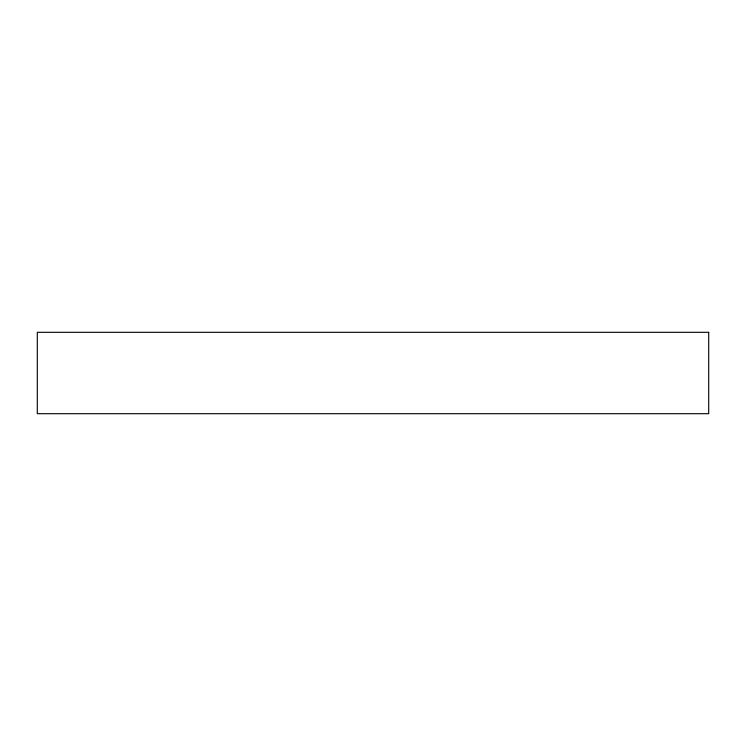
<?xml version="1.0" encoding="UTF-8"?>
<svg xmlns="http://www.w3.org/2000/svg" width="746" height="746" viewBox="0 0 746 746"><rect width="100%" height="100%" fill="white"/><g stroke="black" fill="none" stroke-linecap="round" stroke-linejoin="round"><path stroke-width="1.12" d="M708.7 332.306L37.3 332.306L37.3 413.694L708.7 413.694L708.7 332.306"/></g></svg>
